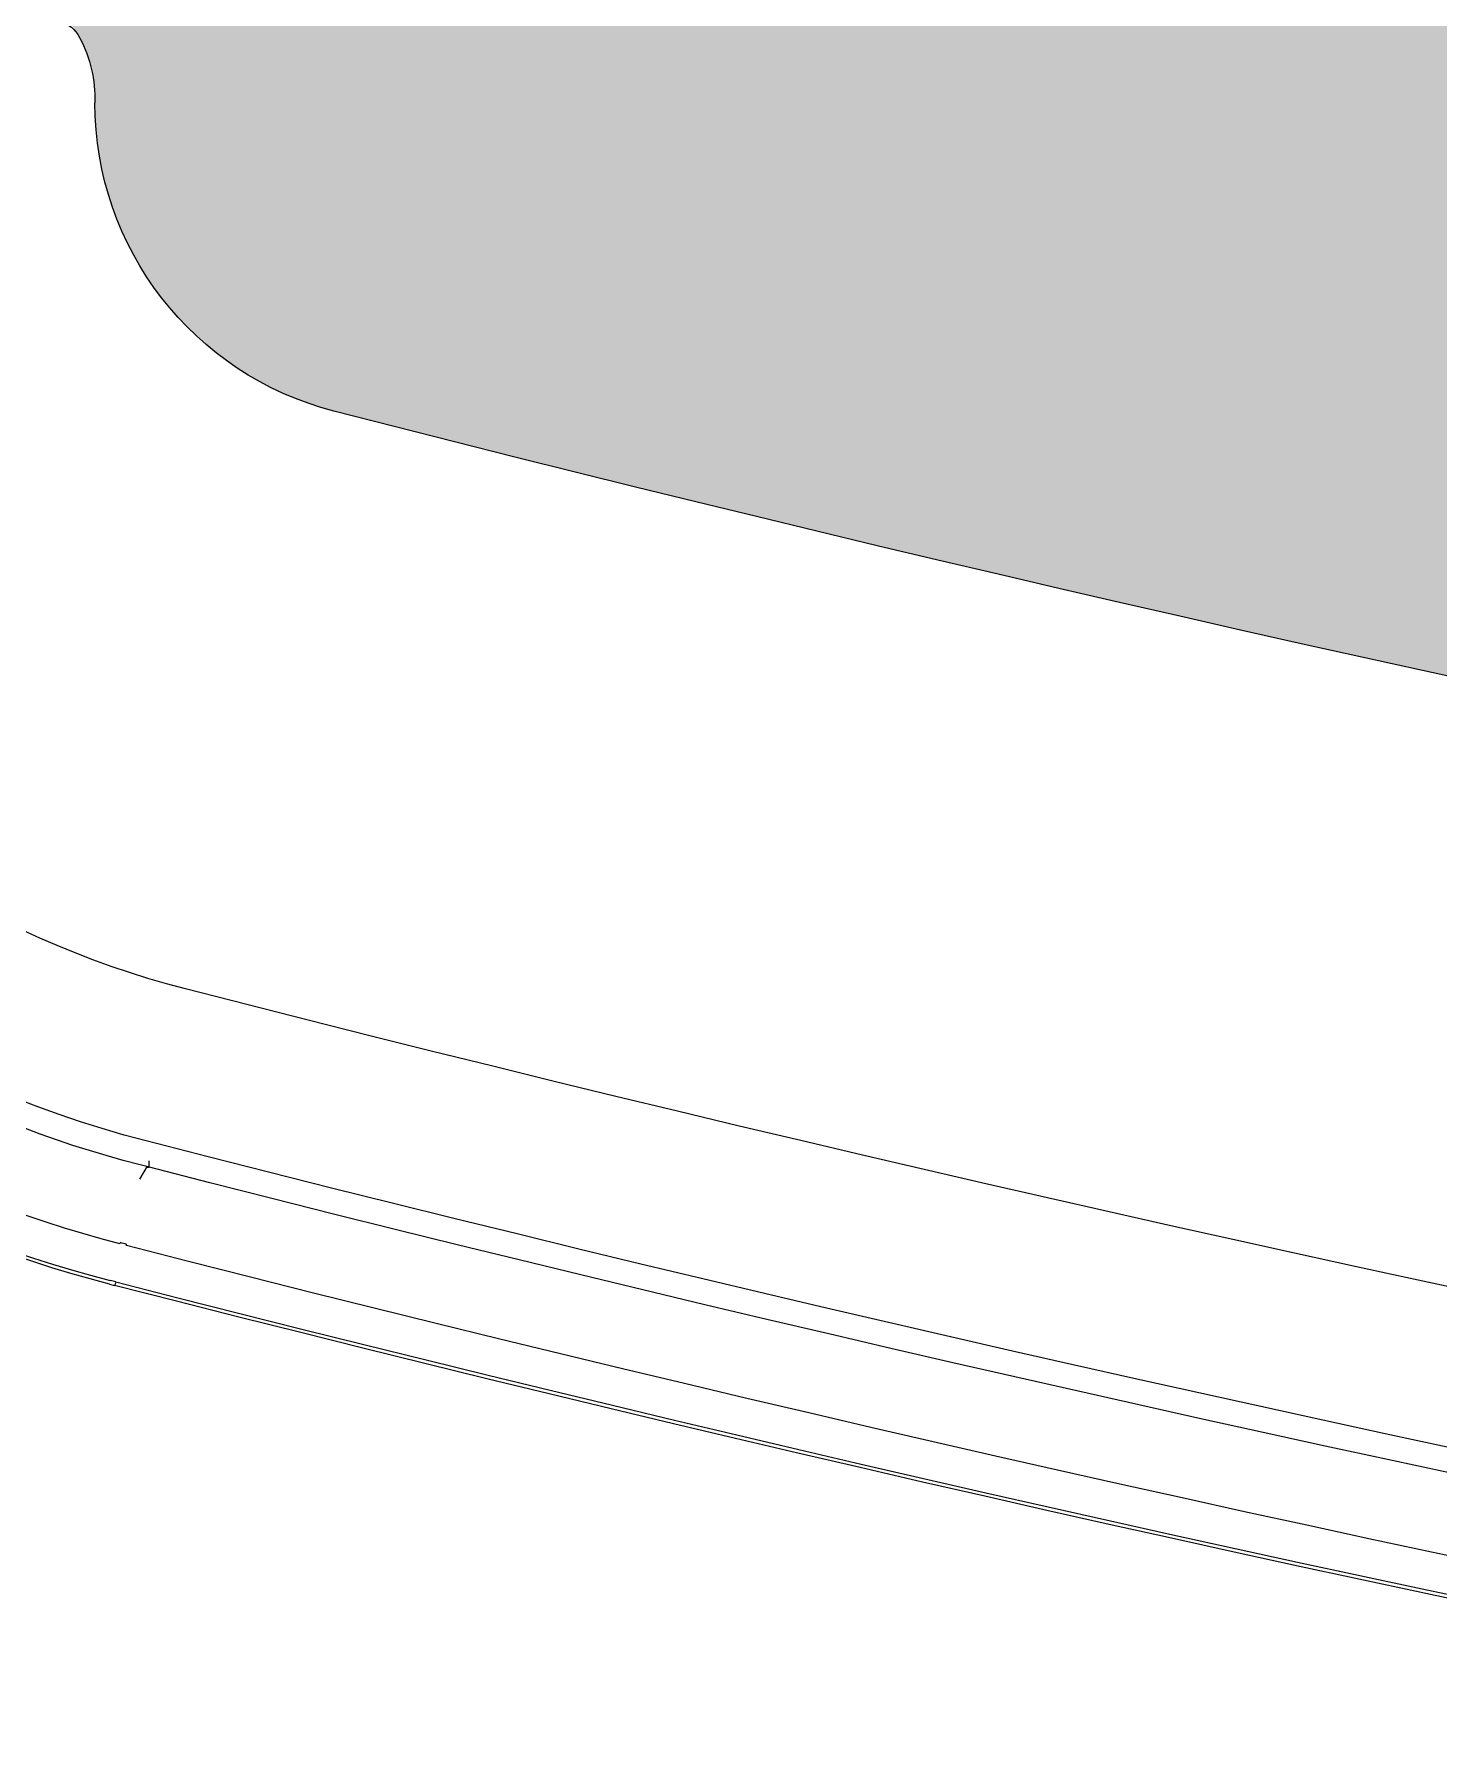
# Model space of a CAD drawing. Header units: millimetres. Extents: x 2698011 to 2856548, y 1019778 to 1210064.
# Drawn here: x 2782732.8 to 2782820.2, y 1121575.5 to 1121682.5 of the extents above; entities that cross this region are included whole.
import ezdxf

# ---------------------------------------------------------------- set-up
doc = ezdxf.new("R2010")
doc.units = ezdxf.units.MM
doc.layers.add('Bloques borde', color=9, linetype='Continuous')
doc.layers.add('Y_ CAJAS', color=9, linetype='Continuous')

# ---------------------------------------------------------------- blocks, each defined once
blk = doc.blocks.new('CO ALURA_  2500 tras 1120 CE ESQ - Inc')
h = blk.add_hatch(color=256)
h.dxf.hatch_style = 1
h.paths.add_polyline_path([(0.01797303918043, 2.304188890343127, 0.3448924110051088), (0.0030934055454502, 2.284815971434388, -0.1623301466132281), (0.0015370857583867, 2.27999999999997), (1.010450415439924, 2.27999999999997, -0.1599478930943387), (1.008893750599137, 2.284741669750812), (1.008893750599159, 2.284999999998583, 0.3422830856744202), (0.9940144620178915, 2.304188890343148, 0.1264993286384897)])
at = {"layer": 'Bloques borde', "linetype": 'Continuous'}
for p, q in [((0.0040068228456391, 2.3585082609262), (0.004327592597149999, 2.358590686134518)), ((0.0040068228456391, 2.3585082609262), (0.004327592597149999, 2.358590686134518)), ((0.0044029749715548, 2.358378739359153), (0.0040626005933575, 2.358291322273925)), ((0.0044029749715548, 2.358378739359153), (0.0040626005933575, 2.358291322273925)), ((0.0046534653079391, 2.355993248219634), (0.004650835217915999, 2.356003477535267)), ((0.0046534653079391, 2.355993248219634), (0.004650835217915999, 2.356003477535267)), ((0.0063418606216885, 2.351180554190348), (0.0058651203220279, 2.351970869051895)), ((0.0063418606216885, 2.351180554190348), (0.0058651203220279, 2.351970869051895)), ((0.0064141759998506, 2.351215737509603), (0.0059146954686184, 2.351087915107683)), ((0.0064141759998506, 2.351215737509603), (0.0059146954686184, 2.351087915107683)), ((0.0030937505991346, 2.284741669750786), (0.0030937505991346, 2.284999999999981)), ((0.0030937505991346, 2.284741669750786), (0.0030937505991346, 2.284999999999981))]:
    blk.add_line(p, q, dxfattribs=at)
at = {"layer": 'Bloques borde'}
for points in [[(0.0050699369485301, 2.356130919465825, 0), (0.0050699369485301, 2.356130919465825, 0), (0.0050699369485301, 2.356130919465825, 0), (0.0050699369485301, 2.356130919465825, 0), (0.0050699369485301, 2.356130919465825, 0), (0.0050699369485301, 2.356130919465825, 0), (0.0050699369485301, 2.356130919465825, 0), (0.0050699369485301, 2.356130919465825, 0), (0.0050699369485301, 2.356130919465825, 0), (0.0050699369485301, 2.356130919465825, 0), (0.0050699369485301, 2.356130919465825, 0), (0.0050699369485301, 2.356130919465825, 0), (0.0050699369485301, 2.356130919465825, 0), (0.0050699369485301, 2.356130919465825, 0), (0.0050699369485301, 2.356130919465825, 0), (0.0050699369485301, 2.356130919465825, 0), (0.0050699369485301, 2.356130919465825, 0), (0.0050699369485301, 2.356130919465825, 0), (0.0050699369485301, 2.356130919465825, 0), (0.0050699369485301, 2.356130919465825, 0), (0.0050699369485301, 2.356130919465825, 0), (0.0050699369485301, 2.356130919465825, 0), (0.0050699369485301, 2.356130919465825, 0), (0.0050699369485301, 2.356130919465825, 0), (0.0050699369485301, 2.356130919465825, 0), (0.0050699369485301, 2.356130919465825, 0), (0.0050699369485301, 2.356130919465825, 0), (0.0050699369485301, 2.356130919465825, 0), (0.0050699369485301, 2.356130919465825, 0), (0.0050699369485301, 2.356130919465825, 0), (0.0050699369485301, 2.356130919465825, 0), (0.0050699369485301, 2.356130919465825, 0), (0.0050699369485301, 2.356130919465825, 0), (0.0050699369485301, 2.356130919465825, 0), (0.0050699369485301, 2.356030919465823, 0), (0.0050699369485301, 2.356030919465823, 0), (0.0050699369485301, 2.356030919465823, 0), (0.0050699369485301, 2.356030919465823, 0), (0.0050699369485301, 2.356030919465823, 0), (0.0050699369485301, 2.356030919465823, 0), (0.0050699369485301, 2.356030919465823, 0), (0.0050699369485301, 2.356030919465823, 0), (0.0050699369485301, 2.356030919465823, 0), (0.0050699369485301, 2.356030919465823, 0), (0.0050699369485301, 2.356030919465823, 0), (0.0050699369485301, 2.356030919465823, 0), (0.0050699369485301, 2.356030919465823, 0), (0.0050699369485301, 2.356030919465823, 0), (0.0050699369485301, 2.356030919465823, 0), (0.0050699369485301, 2.356030919465823, 0), (0.0050699369485301, 2.356030919465823, 0), (0.0050699369485301, 2.356030919465823, 0), (0.0050699369485301, 2.356030919465823, 0), (0.0050699369485301, 2.356030919465823, 0), (0.0050699369485301, 2.356030919465823, 0), (0.0050699369485301, 2.356030919465823, 0), (0.0050699369485301, 2.356030919465823, 0), (0.0050699369485301, 2.356030919465823, 0), (0.0050699369485301, 2.356030919465823, 0), (0.0050699369485301, 2.356030919465823, 0), (0.0050699369485301, 2.356030919465823, 0), (0.0050699369485301, 2.356030919465823, 0), (0.0050699369485301, 2.356030919465823, 0), (0.0050699369485301, 2.356030919465823, 0), (0.0050699369485301, 2.356030919465823, 0), (0.0050699369485301, 2.356030919465823, 0), (0.0050699369485301, 2.356030919465823, 0), (0.0050699369485301, 2.356030919465823, 0), (0.0050699369485301, 2.356030919465823, 0), (0.0050699369485301, 2.356030919465823, 0), (0.0050699369485301, 2.356030919465823, 0), (0.0050699369485301, 2.356030919465823, 0), (0.0050699369485301, 2.356030919465823, 0), (0.0050699369485301, 2.356030919465823, 0), (0.0050699369485301, 2.356030919465823, 0), (0.0050699369485301, 2.356030919465823, 0), (0.0050699369485301, 2.356030919465823, 0), (0.0050699369485301, 2.356030919465823, 0), (0.0050699369485301, 2.356030919465823, 0), (0.0050699369485301, 2.356030919465823, 0), (0.0050699369485301, 2.356030919465823, 0), (0.0050699369485301, 2.356030919465823, 0), (0.0050699369485301, 2.356030919465823, 0), (0.0050699369485301, 2.356030919465823, 0), (0.0050699369485301, 2.356030919465823, 0), (0.0050699369485301, 2.356030919465823, 0), (0.0050699369485301, 2.356030919465823, 0), (0.0050699369485301, 2.356030919465823, 0), (0.0050699369485301, 2.356030919465823, 0), (0.0050699369485301, 2.356030919465823, 0), (0.0050699369485301, 2.356030919465823, 0), (0.0050699369485301, 2.356030919465823, 0), (0.0050699369485301, 2.356030919465823, 0), (0.0050699369485301, 2.356030919465823, 0), (0.0050699369485301, 2.356030919465823, 0), (0.0050699369485301, 2.356030919465823, 0), (0.0050699369485301, 2.356030919465823, 0), (0.0050699369485301, 2.356030919465823, 0), (0.0050699369485301, 2.356030919465823, 0), (0.0050699369485301, 2.356030919465823, 0), (0.0050699369485301, 2.356030919465823, 0), (0.0050699369485301, 2.356030919465823, 0), (0.0050699369485301, 2.356030919465823, 0), (0.0050699369485301, 2.356030919465823, 0), (0.0050699369485301, 2.356030919465823, 0), (0.0050699369485301, 2.356030919465823, 0), (0.0050699369485301, 2.356030919465823, 0), (0.0050699369485301, 2.356030919465823, 0), (0.0050699369485301, 2.356030919465823, 0), (0.0050699369485301, 2.356030919465823, 0), (0.0050699369485301, 2.356030919465823, 0), (0.0050699369485301, 2.356030919465823, 0), (0.0050699369485301, 2.356030919465823, 0), (0.0050699369485301, 2.356030919465823, 0), (0.0050699369485301, 2.356030919465823, 0), (0.0050699369485301, 2.356030919465823, 0), (0.0050699369485301, 2.356030919465823, 0), (0.0050699369485301, 2.356030919465823, 0), (0.0050699369485301, 2.356030919465823, 0), (0.0050699369485301, 2.356030919465823, 0), (0.0050699369485301, 2.356030919465823, 0), (0.0050699369485301, 2.356030919465823, 0), (0.0050699369485301, 2.356030919465823, 0), (0.0050699369485301, 2.356030919465823, 0), (0.0050699369485301, 2.356030919465823, 0), (0.0050699369485301, 2.356030919465823, 0), (0.0050699369485301, 2.356030919465823, 0), (0.0050699369485301, 2.356030919465823, 0)], [(0.0050699369485301, 2.356130919465825, 0), (0.0050699369485301, 2.356130919465825, 0), (0.0050699369485301, 2.356130919465825, 0), (0.0050699369485301, 2.356130919465825, 0), (0.0050699369485301, 2.356130919465825, 0), (0.0050699369485301, 2.356130919465825, 0), (0.0050699369485301, 2.356130919465825, 0), (0.0050699369485301, 2.356130919465825, 0), (0.0050699369485301, 2.356130919465825, 0), (0.0050699369485301, 2.356130919465825, 0), (0.0050699369485301, 2.356130919465825, 0), (0.0050699369485301, 2.356130919465825, 0), (0.0050699369485301, 2.356130919465825, 0), (0.0050699369485301, 2.356130919465825, 0), (0.0050699369485301, 2.356130919465825, 0), (0.0050699369485301, 2.356130919465825, 0), (0.0050699369485301, 2.356130919465825, 0), (0.0050699369485301, 2.356130919465825, 0), (0.0050699369485301, 2.356130919465825, 0), (0.0050699369485301, 2.356130919465825, 0), (0.0050699369485301, 2.356130919465825, 0), (0.0050699369485301, 2.356130919465825, 0), (0.0050699369485301, 2.356130919465825, 0), (0.0050699369485301, 2.356130919465825, 0), (0.0050699369485301, 2.356130919465825, 0), (0.0050699369485301, 2.356130919465825, 0), (0.0050699369485301, 2.356130919465825, 0), (0.0050699369485301, 2.356130919465825, 0), (0.0050699369485301, 2.356130919465825, 0), (0.0050699369485301, 2.356130919465825, 0), (0.0050699369485301, 2.356130919465825, 0), (0.0050699369485301, 2.356130919465825, 0), (0.0050699369485301, 2.356130919465825, 0), (0.0050699369485301, 2.356130919465825, 0), (0.0050699369485301, 2.356030919465823, 0), (0.0050699369485301, 2.356030919465823, 0), (0.0050699369485301, 2.356030919465823, 0), (0.0050699369485301, 2.356030919465823, 0), (0.0050699369485301, 2.356030919465823, 0), (0.0050699369485301, 2.356030919465823, 0), (0.0050699369485301, 2.356030919465823, 0), (0.0050699369485301, 2.356030919465823, 0), (0.0050699369485301, 2.356030919465823, 0), (0.0050699369485301, 2.356030919465823, 0), (0.0050699369485301, 2.356030919465823, 0), (0.0050699369485301, 2.356030919465823, 0), (0.0050699369485301, 2.356030919465823, 0), (0.0050699369485301, 2.356030919465823, 0), (0.0050699369485301, 2.356030919465823, 0), (0.0050699369485301, 2.356030919465823, 0), (0.0050699369485301, 2.356030919465823, 0), (0.0050699369485301, 2.356030919465823, 0), (0.0050699369485301, 2.356030919465823, 0), (0.0050699369485301, 2.356030919465823, 0), (0.0050699369485301, 2.356030919465823, 0), (0.0050699369485301, 2.356030919465823, 0), (0.0050699369485301, 2.356030919465823, 0), (0.0050699369485301, 2.356030919465823, 0), (0.0050699369485301, 2.356030919465823, 0), (0.0050699369485301, 2.356030919465823, 0), (0.0050699369485301, 2.356030919465823, 0), (0.0050699369485301, 2.356030919465823, 0), (0.0050699369485301, 2.356030919465823, 0), (0.0050699369485301, 2.356030919465823, 0), (0.0050699369485301, 2.356030919465823, 0), (0.0050699369485301, 2.356030919465823, 0), (0.0050699369485301, 2.356030919465823, 0), (0.0050699369485301, 2.356030919465823, 0), (0.0050699369485301, 2.356030919465823, 0), (0.0050699369485301, 2.356030919465823, 0), (0.0050699369485301, 2.356030919465823, 0), (0.0050699369485301, 2.356030919465823, 0), (0.0050699369485301, 2.356030919465823, 0), (0.0050699369485301, 2.356030919465823, 0), (0.0050699369485301, 2.356030919465823, 0), (0.0050699369485301, 2.356030919465823, 0), (0.0050699369485301, 2.356030919465823, 0), (0.0050699369485301, 2.356030919465823, 0), (0.0050699369485301, 2.356030919465823, 0), (0.0050699369485301, 2.356030919465823, 0), (0.0050699369485301, 2.356030919465823, 0), (0.0050699369485301, 2.356030919465823, 0), (0.0050699369485301, 2.356030919465823, 0), (0.0050699369485301, 2.356030919465823, 0), (0.0050699369485301, 2.356030919465823, 0), (0.0050699369485301, 2.356030919465823, 0), (0.0050699369485301, 2.356030919465823, 0), (0.0050699369485301, 2.356030919465823, 0), (0.0050699369485301, 2.356030919465823, 0), (0.0050699369485301, 2.356030919465823, 0), (0.0050699369485301, 2.356030919465823, 0), (0.0050699369485301, 2.356030919465823, 0), (0.0050699369485301, 2.356030919465823, 0), (0.0050699369485301, 2.356030919465823, 0), (0.0050699369485301, 2.356030919465823, 0), (0.0050699369485301, 2.356030919465823, 0), (0.0050699369485301, 2.356030919465823, 0), (0.0050699369485301, 2.356030919465823, 0), (0.0050699369485301, 2.356030919465823, 0), (0.0050699369485301, 2.356030919465823, 0), (0.0050699369485301, 2.356030919465823, 0), (0.0050699369485301, 2.356030919465823, 0), (0.0050699369485301, 2.356030919465823, 0), (0.0050699369485301, 2.356030919465823, 0), (0.0050699369485301, 2.356030919465823, 0), (0.0050699369485301, 2.356030919465823, 0), (0.0050699369485301, 2.356030919465823, 0), (0.0050699369485301, 2.356030919465823, 0), (0.0050699369485301, 2.356030919465823, 0), (0.0050699369485301, 2.356030919465823, 0), (0.0050699369485301, 2.356030919465823, 0), (0.0050699369485301, 2.356030919465823, 0), (0.0050699369485301, 2.356030919465823, 0), (0.0050699369485301, 2.356030919465823, 0), (0.0050699369485301, 2.356030919465823, 0), (0.0050699369485301, 2.356030919465823, 0), (0.0050699369485301, 2.356030919465823, 0), (0.0050699369485301, 2.356030919465823, 0), (0.0050699369485301, 2.356030919465823, 0), (0.0050699369485301, 2.356030919465823, 0), (0.0050699369485301, 2.356030919465823, 0), (0.0050699369485301, 2.356030919465823, 0), (0.0050699369485301, 2.356030919465823, 0), (0.0050699369485301, 2.356030919465823, 0), (0.0050699369485301, 2.356030919465823, 0), (0.0050699369485301, 2.356030919465823, 0), (0.0050699369485301, 2.356030919465823, 0), (0.0050699369485301, 2.356030919465823, 0)], [(0.0063699369485448, 2.351230919465832, 0), (0.0063699369485448, 2.351230919465832, 0), (0.0063699369485448, 2.351230919465832, 0), (0.0063699369485448, 2.351230919465832, 0), (0.0063699369485448, 2.351230919465832, 0), (0.0063699369485448, 2.351230919465832, 0), (0.0063699369485448, 2.351230919465832, 0), (0.0063699369485448, 2.351230919465832, 0), (0.0063699369485448, 2.351230919465832, 0), (0.0063699369485448, 2.351230919465832, 0), (0.0063699369485448, 2.351230919465832, 0), (0.0063699369485448, 2.351230919465832, 0), (0.0063699369485448, 2.351230919465832, 0), (0.0063699369485448, 2.351230919465832, 0), (0.0063699369485448, 2.351230919465832, 0), (0.0063699369485448, 2.351230919465832, 0), (0.0063699369485448, 2.351230919465832, 0), (0.0063699369485448, 2.351230919465832, 0), (0.0063699369485448, 2.351230919465832, 0), (0.0063699369485448, 2.351230919465832, 0), (0.0063699369485448, 2.351230919465832, 0), (0.0063699369485448, 2.351230919465832, 0), (0.0063699369485448, 2.351230919465832, 0), (0.0063699369485448, 2.351230919465832, 0), (0.0063699369485448, 2.351230919465832, 0), (0.0063699369485448, 2.351230919465832, 0), (0.0063699369485448, 2.351230919465832, 0), (0.0063699369485448, 2.351230919465832, 0), (0.0063699369485448, 2.351230919465832, 0), (0.0063699369485448, 2.351230919465832, 0), (0.0063699369485448, 2.351230919465832, 0), (0.0063699369485448, 2.351230919465832, 0), (0.0063699369485448, 2.351230919465832, 0), (0.0063699369485448, 2.351230919465832, 0), (0.0063699369485448, 2.351230919465832, 0), (0.0063699369485448, 2.351230919465832, 0), (0.0063699369485448, 2.351230919465832, 0), (0.0063699369485448, 2.351230919465832, 0), (0.0063699369485448, 2.351230919465832, 0), (0.0063699369485448, 2.351230919465832, 0), (0.0063699369485448, 2.351230919465832, 0), (0.0063699369485448, 2.351230919465832, 0), (0.0063699369485448, 2.351230919465832, 0), (0.0063699369485448, 2.351230919465832, 0), (0.0063699369485448, 2.351230919465832, 0), (0.0063699369485448, 2.351230919465832, 0), (0.0063699369485448, 2.351230919465832, 0), (0.0063699369485448, 2.351230919465832, 0), (0.0063699369485448, 2.351230919465832, 0), (0.0063699369485448, 2.351230919465832, 0), (0.0063699369485448, 2.351230919465832, 0), (0.0063699369485448, 2.351230919465832, 0), (0.0063699369485448, 2.351230919465832, 0), (0.0063699369485448, 2.351230919465832, 0), (0.0063699369485448, 2.351230919465832, 0), (0.0063699369485448, 2.351230919465832, 0), (0.0063699369485448, 2.351230919465832, 0), (0.0063699369485448, 2.351230919465832, 0), (0.0063699369485448, 2.351230919465832, 0), (0.0063699369485448, 2.351230919465832, 0), (0.0063699369485448, 2.351230919465832, 0), (0.0063699369485448, 2.351230919465832, 0), (0.0063699369485448, 2.351230919465832, 0), (0.0063699369485448, 2.351230919465832, 0), (0.0063699369485448, 2.351230919465832, 0), (0.0063699369485448, 2.351230919465832, 0), (0.0063699369485448, 2.351230919465832, 0), (0.0063699369485448, 2.351230919465832, 0), (0.0063699369485448, 2.351230919465832, 0), (0.0063699369485448, 2.351230919465832, 0), (0.0063699369485448, 2.351230919465832, 0), (0.0063699369485448, 2.351230919465832, 0), (0.0063699369485448, 2.351230919465832, 0), (0.0063699369485448, 2.351230919465832, 0), (0.0063699369485448, 2.351230919465832, 0), (0.0063699369485448, 2.351230919465832, 0), (0.0063699369485448, 2.351230919465832, 0), (0.0063699369485448, 2.351230919465832, 0), (0.0063699369485448, 2.351230919465832, 0), (0.0063699369485448, 2.351230919465832, 0), (0.0064699369485197, 2.351230919465832, 0), (0.0064699369485197, 2.351230919465832, 0), (0.0064699369485197, 2.351230919465832, 0), (0.0064699369485197, 2.351230919465832, 0), (0.0064699369485197, 2.35113091946583, 0), (0.0064699369485197, 2.35113091946583, 0), (0.0064699369485197, 2.35113091946583, 0), (0.0064699369485197, 2.35113091946583, 0), (0.0064699369485197, 2.35113091946583, 0), (0.0064699369485197, 2.35113091946583, 0), (0.0064699369485197, 2.35113091946583, 0), (0.0064699369485197, 2.35113091946583, 0), (0.0064699369485197, 2.35113091946583, 0), (0.0064699369485197, 2.35113091946583, 0), (0.0064699369485197, 2.35113091946583, 0), (0.0064699369485197, 2.35113091946583, 0), (0.0064699369485197, 2.35113091946583, 0), (0.0064699369485197, 2.35113091946583, 0), (0.0064699369485197, 2.35113091946583, 0), (0.0064699369485197, 2.35113091946583, 0), (0.0064699369485197, 2.35113091946583, 0), (0.0064699369485197, 2.35113091946583, 0), (0.0064699369485197, 2.35113091946583, 0), (0.0064699369485197, 2.35113091946583, 0), (0.0064699369485197, 2.35113091946583, 0), (0.0064699369485197, 2.35113091946583, 0), (0.0064699369485197, 2.35113091946583, 0), (0.0064699369485197, 2.35113091946583, 0), (0.0064699369485197, 2.35113091946583, 0), (0.0064699369485197, 2.35113091946583, 0), (0.0064699369485197, 2.35113091946583, 0), (0.0064699369485197, 2.35113091946583, 0), (0.0064699369485197, 2.35113091946583, 0), (0.0064699369485197, 2.35113091946583, 0), (0.0064699369485197, 2.35113091946583, 0), (0.0064699369485197, 2.35113091946583, 0), (0.0064699369485197, 2.35113091946583, 0), (0.0064699369485197, 2.35113091946583, 0), (0.0064699369485197, 2.35113091946583, 0), (0.0064699369485197, 2.35113091946583, 0), (0.0064699369485197, 2.35113091946583, 0), (0.0064699369485197, 2.35113091946583, 0), (0.0064699369485197, 2.35113091946583, 0), (0.0064699369485197, 2.35113091946583, 0), (0.0064699369485197, 2.35113091946583, 0), (0.0064699369485197, 2.35113091946583, 0), (0.0064699369485197, 2.35113091946583, 0), (0.0064699369485197, 2.35113091946583, 0), (0.0064699369485197, 2.35113091946583, 0), (0.0064699369485197, 2.35113091946583, 0), (0.0064699369485197, 2.35113091946583, 0), (0.0064699369485197, 2.35113091946583, 0), (0.0064699369485197, 2.35113091946583, 0), (0.0064699369485197, 2.35113091946583, 0), (0.0064699369485197, 2.35113091946583, 0), (0.0064699369485197, 2.35113091946583, 0), (0.0064699369485197, 2.35113091946583, 0), (0.0064699369485197, 2.35113091946583, 0), (0.0064699369485197, 2.35113091946583, 0), (0.0064699369485197, 2.35113091946583, 0), (0.0064699369485197, 2.35113091946583, 0), (0.0064699369485197, 2.35113091946583, 0), (0.0064699369485197, 2.35113091946583, 0), (0.0064699369485197, 2.35113091946583, 0), (0.0064699369485197, 2.35113091946583, 0), (0.0064699369485197, 2.35113091946583, 0), (0.0064699369485197, 2.35113091946583, 0), (0.0064699369485197, 2.35113091946583, 0), (0.0064699369485197, 2.35113091946583, 0), (0.0064699369485197, 2.35113091946583, 0), (0.0064699369485197, 2.35113091946583, 0), (0.0064699369485197, 2.35113091946583, 0), (0.0064699369485197, 2.35113091946583, 0), (0.0064699369485197, 2.35113091946583, 0), (0.0064699369485197, 2.35113091946583, 0), (0.0064699369485197, 2.35113091946583, 0), (0.0064699369485197, 2.35113091946583, 0), (0.0064699369485197, 2.351030919465826, 0), (0.0064699369485197, 2.351030919465826, 0), (0.0064699369485197, 2.351030919465826, 0), (0.0064699369485197, 2.351030919465826, 0), (0.0064699369485197, 2.351030919465826, 0), (0.0064699369485197, 2.351030919465826, 0), (0.0064699369485197, 2.351030919465826, 0), (0.0064699369485197, 2.351030919465826, 0), (0.0064699369485197, 2.351030919465826, 0), (0.0064699369485197, 2.351030919465826, 0), (0.0064699369485197, 2.351030919465826, 0), (0.0064699369485197, 2.351030919465826, 0), (0.0064699369485197, 2.351030919465826, 0), (0.0064699369485197, 2.351030919465826, 0), (0.0064699369485197, 2.351030919465826, 0), (0.0064699369485197, 2.351030919465826, 0), (0.0064699369485197, 2.351030919465826, 0), (0.0064699369485197, 2.351030919465826, 0), (0.0064699369485197, 2.351030919465826, 0), (0.0064699369485197, 2.351030919465826, 0), (0.0064699369485197, 2.351030919465826, 0), (0.0064699369485197, 2.351030919465826, 0), (0.0064699369485197, 2.351030919465826, 0), (0.0064699369485197, 2.351030919465826, 0), (0.0064699369485197, 2.351030919465826, 0), (0.0064699369485197, 2.351030919465826, 0), (0.0064699369485197, 2.351030919465826, 0), (0.0064699369485197, 2.351030919465826, 0), (0.0064699369485197, 2.351030919465826, 0), (0.0064699369485197, 2.351030919465826, 0), (0.0064699369485197, 2.351030919465826, 0), (0.0064699369485197, 2.351030919465826, 0), (0.0064699369485197, 2.351030919465826, 0), (0.0064699369485197, 2.351030919465826, 0), (0.0064699369485197, 2.351030919465826, 0), (0.0064699369485197, 2.351030919465826, 0), (0.0064699369485197, 2.351030919465826, 0), (0.0064699369485197, 2.351030919465826, 0), (0.0064699369485197, 2.351030919465826, 0), (0.0064699369485197, 2.351030919465826, 0), (0.0064699369485197, 2.351030919465826, 0), (0.0064699369485197, 2.351030919465826, 0), (0.0064699369485197, 2.351030919465826, 0), (0.0064699369485197, 2.351030919465826, 0), (0.0064699369485197, 2.351030919465826, 0), (0.0064699369485197, 2.351030919465826, 0), (0.0064699369485197, 2.351030919465826, 0), (0.0064699369485197, 2.351030919465826, 0), (0.0064699369485197, 2.351030919465826, 0), (0.0064699369485197, 2.350930919465824, 0), (0.0064699369485197, 2.350930919465824, 0), (0.0064699369485197, 2.350930919465824, 0), (0.0064699369485197, 2.350930919465824, 0), (0.0064699369485197, 2.350930919465824, 0), (0.0064699369485197, 2.350930919465824, 0), (0.0064699369485197, 2.350930919465824, 0), (0.0064699369485197, 2.350930919465824, 0), (0.0064699369485197, 2.350930919465824, 0), (0.0064699369485197, 2.350930919465824, 0), (0.0064699369485197, 2.350930919465824, 0), (0.0064699369485197, 2.350930919465824, 0), (0.0064699369485197, 2.350930919465824, 0), (0.0064699369485197, 2.350930919465824, 0), (0.0064699369485197, 2.350930919465824, 0), (0.0064699369485197, 2.350930919465824, 0), (0.0064699369485197, 2.350930919465824, 0), (0.0064699369485197, 2.350930919465824, 0), (0.0064699369485197, 2.350930919465824, 0), (0.0064699369485197, 2.350930919465824, 0), (0.0064699369485197, 2.350930919465824, 0), (0.0064699369485197, 2.350930919465824, 0), (0.0064699369485197, 2.350930919465824, 0), (0.0064699369485197, 2.350930919465824, 0), (0.0064699369485197, 2.350930919465824, 0), (0.0064699369485197, 2.350930919465824, 0), (0.0064699369485197, 2.350930919465824, 0), (0.0064699369485197, 2.350930919465824, 0), (0.0064699369485197, 2.350930919465824, 0), (0.0064699369485197, 2.350930919465824, 0), (0.0064699369485197, 2.350930919465824, 0), (0.0064699369485197, 2.350930919465824, 0), (0.0064699369485197, 2.350930919465824, 0), (0.0064699369485197, 2.350930919465824, 0), (0.0064699369485197, 2.350930919465824, 0), (0.0064699369485197, 2.350930919465824, 0), (0.0064699369485197, 2.350930919465824, 0), (0.0064699369485197, 2.350930919465824, 0), (0.0064699369485197, 2.350930919465824, 0), (0.0064699369485197, 2.350930919465824, 0), (0.0064699369485197, 2.350830919465835, 0), (0.0064699369485197, 2.350830919465835, 0), (0.0064699369485197, 2.350830919465835, 0), (0.0064699369485197, 2.350830919465835, 0), (0.0064699369485197, 2.350830919465835, 0), (0.0064699369485197, 2.350830919465835, 0), (0.0064699369485197, 2.350830919465835, 0), (0.0064699369485197, 2.350830919465835, 0), (0.0064699369485197, 2.350830919465835, 0), (0.0064699369485197, 2.350830919465835, 0)], [(0.0063699369485448, 2.351230919465832, 0), (0.0063699369485448, 2.351230919465832, 0), (0.0063699369485448, 2.351230919465832, 0), (0.0063699369485448, 2.351230919465832, 0), (0.0063699369485448, 2.351230919465832, 0), (0.0063699369485448, 2.351230919465832, 0), (0.0063699369485448, 2.351230919465832, 0), (0.0063699369485448, 2.351230919465832, 0), (0.0063699369485448, 2.351230919465832, 0), (0.0063699369485448, 2.351230919465832, 0), (0.0063699369485448, 2.351230919465832, 0), (0.0063699369485448, 2.351230919465832, 0), (0.0063699369485448, 2.351230919465832, 0), (0.0063699369485448, 2.351230919465832, 0), (0.0063699369485448, 2.351230919465832, 0), (0.0063699369485448, 2.351230919465832, 0), (0.0063699369485448, 2.351230919465832, 0), (0.0063699369485448, 2.351230919465832, 0), (0.0063699369485448, 2.351230919465832, 0), (0.0063699369485448, 2.351230919465832, 0), (0.0063699369485448, 2.351230919465832, 0), (0.0063699369485448, 2.351230919465832, 0), (0.0063699369485448, 2.351230919465832, 0), (0.0063699369485448, 2.351230919465832, 0), (0.0063699369485448, 2.351230919465832, 0), (0.0063699369485448, 2.351230919465832, 0), (0.0063699369485448, 2.351230919465832, 0), (0.0063699369485448, 2.351230919465832, 0), (0.0063699369485448, 2.351230919465832, 0), (0.0063699369485448, 2.351230919465832, 0), (0.0063699369485448, 2.351230919465832, 0), (0.0063699369485448, 2.351230919465832, 0), (0.0063699369485448, 2.351230919465832, 0), (0.0063699369485448, 2.351230919465832, 0), (0.0063699369485448, 2.351230919465832, 0), (0.0063699369485448, 2.351230919465832, 0), (0.0063699369485448, 2.351230919465832, 0), (0.0063699369485448, 2.351230919465832, 0), (0.0063699369485448, 2.351230919465832, 0), (0.0063699369485448, 2.351230919465832, 0), (0.0063699369485448, 2.351230919465832, 0), (0.0063699369485448, 2.351230919465832, 0), (0.0063699369485448, 2.351230919465832, 0), (0.0063699369485448, 2.351230919465832, 0), (0.0063699369485448, 2.351230919465832, 0), (0.0063699369485448, 2.351230919465832, 0), (0.0063699369485448, 2.351230919465832, 0), (0.0063699369485448, 2.351230919465832, 0), (0.0063699369485448, 2.351230919465832, 0), (0.0063699369485448, 2.351230919465832, 0), (0.0063699369485448, 2.351230919465832, 0), (0.0063699369485448, 2.351230919465832, 0), (0.0063699369485448, 2.351230919465832, 0), (0.0063699369485448, 2.351230919465832, 0), (0.0063699369485448, 2.351230919465832, 0), (0.0063699369485448, 2.351230919465832, 0), (0.0063699369485448, 2.351230919465832, 0), (0.0063699369485448, 2.351230919465832, 0), (0.0063699369485448, 2.351230919465832, 0), (0.0063699369485448, 2.351230919465832, 0), (0.0063699369485448, 2.351230919465832, 0), (0.0063699369485448, 2.351230919465832, 0), (0.0063699369485448, 2.351230919465832, 0), (0.0063699369485448, 2.351230919465832, 0), (0.0063699369485448, 2.351230919465832, 0), (0.0063699369485448, 2.351230919465832, 0), (0.0063699369485448, 2.351230919465832, 0), (0.0063699369485448, 2.351230919465832, 0), (0.0063699369485448, 2.351230919465832, 0), (0.0063699369485448, 2.351230919465832, 0), (0.0063699369485448, 2.351230919465832, 0), (0.0063699369485448, 2.351230919465832, 0), (0.0063699369485448, 2.351230919465832, 0), (0.0063699369485448, 2.351230919465832, 0), (0.0063699369485448, 2.351230919465832, 0), (0.0063699369485448, 2.351230919465832, 0), (0.0063699369485448, 2.351230919465832, 0), (0.0063699369485448, 2.351230919465832, 0), (0.0063699369485448, 2.351230919465832, 0), (0.0063699369485448, 2.351230919465832, 0), (0.0064699369485197, 2.351230919465832, 0), (0.0064699369485197, 2.351230919465832, 0), (0.0064699369485197, 2.351230919465832, 0), (0.0064699369485197, 2.351230919465832, 0), (0.0064699369485197, 2.35113091946583, 0), (0.0064699369485197, 2.35113091946583, 0), (0.0064699369485197, 2.35113091946583, 0), (0.0064699369485197, 2.35113091946583, 0), (0.0064699369485197, 2.35113091946583, 0), (0.0064699369485197, 2.35113091946583, 0), (0.0064699369485197, 2.35113091946583, 0), (0.0064699369485197, 2.35113091946583, 0), (0.0064699369485197, 2.35113091946583, 0), (0.0064699369485197, 2.35113091946583, 0), (0.0064699369485197, 2.35113091946583, 0), (0.0064699369485197, 2.35113091946583, 0), (0.0064699369485197, 2.35113091946583, 0), (0.0064699369485197, 2.35113091946583, 0), (0.0064699369485197, 2.35113091946583, 0), (0.0064699369485197, 2.35113091946583, 0), (0.0064699369485197, 2.35113091946583, 0), (0.0064699369485197, 2.35113091946583, 0), (0.0064699369485197, 2.35113091946583, 0), (0.0064699369485197, 2.35113091946583, 0), (0.0064699369485197, 2.35113091946583, 0), (0.0064699369485197, 2.35113091946583, 0), (0.0064699369485197, 2.35113091946583, 0), (0.0064699369485197, 2.35113091946583, 0), (0.0064699369485197, 2.35113091946583, 0), (0.0064699369485197, 2.35113091946583, 0), (0.0064699369485197, 2.35113091946583, 0), (0.0064699369485197, 2.35113091946583, 0), (0.0064699369485197, 2.35113091946583, 0), (0.0064699369485197, 2.35113091946583, 0), (0.0064699369485197, 2.35113091946583, 0), (0.0064699369485197, 2.35113091946583, 0), (0.0064699369485197, 2.35113091946583, 0), (0.0064699369485197, 2.35113091946583, 0), (0.0064699369485197, 2.35113091946583, 0), (0.0064699369485197, 2.35113091946583, 0), (0.0064699369485197, 2.35113091946583, 0), (0.0064699369485197, 2.35113091946583, 0), (0.0064699369485197, 2.35113091946583, 0), (0.0064699369485197, 2.35113091946583, 0), (0.0064699369485197, 2.35113091946583, 0), (0.0064699369485197, 2.35113091946583, 0), (0.0064699369485197, 2.35113091946583, 0), (0.0064699369485197, 2.35113091946583, 0), (0.0064699369485197, 2.35113091946583, 0), (0.0064699369485197, 2.35113091946583, 0), (0.0064699369485197, 2.35113091946583, 0), (0.0064699369485197, 2.35113091946583, 0), (0.0064699369485197, 2.35113091946583, 0), (0.0064699369485197, 2.35113091946583, 0), (0.0064699369485197, 2.35113091946583, 0), (0.0064699369485197, 2.35113091946583, 0), (0.0064699369485197, 2.35113091946583, 0), (0.0064699369485197, 2.35113091946583, 0), (0.0064699369485197, 2.35113091946583, 0), (0.0064699369485197, 2.35113091946583, 0), (0.0064699369485197, 2.35113091946583, 0), (0.0064699369485197, 2.35113091946583, 0), (0.0064699369485197, 2.35113091946583, 0), (0.0064699369485197, 2.35113091946583, 0), (0.0064699369485197, 2.35113091946583, 0), (0.0064699369485197, 2.35113091946583, 0), (0.0064699369485197, 2.35113091946583, 0), (0.0064699369485197, 2.35113091946583, 0), (0.0064699369485197, 2.35113091946583, 0), (0.0064699369485197, 2.35113091946583, 0), (0.0064699369485197, 2.35113091946583, 0), (0.0064699369485197, 2.35113091946583, 0), (0.0064699369485197, 2.35113091946583, 0), (0.0064699369485197, 2.35113091946583, 0), (0.0064699369485197, 2.35113091946583, 0), (0.0064699369485197, 2.35113091946583, 0), (0.0064699369485197, 2.35113091946583, 0), (0.0064699369485197, 2.351030919465826, 0), (0.0064699369485197, 2.351030919465826, 0), (0.0064699369485197, 2.351030919465826, 0), (0.0064699369485197, 2.351030919465826, 0), (0.0064699369485197, 2.351030919465826, 0), (0.0064699369485197, 2.351030919465826, 0), (0.0064699369485197, 2.351030919465826, 0), (0.0064699369485197, 2.351030919465826, 0), (0.0064699369485197, 2.351030919465826, 0), (0.0064699369485197, 2.351030919465826, 0), (0.0064699369485197, 2.351030919465826, 0), (0.0064699369485197, 2.351030919465826, 0), (0.0064699369485197, 2.351030919465826, 0), (0.0064699369485197, 2.351030919465826, 0), (0.0064699369485197, 2.351030919465826, 0), (0.0064699369485197, 2.351030919465826, 0), (0.0064699369485197, 2.351030919465826, 0), (0.0064699369485197, 2.351030919465826, 0), (0.0064699369485197, 2.351030919465826, 0), (0.0064699369485197, 2.351030919465826, 0), (0.0064699369485197, 2.351030919465826, 0), (0.0064699369485197, 2.351030919465826, 0), (0.0064699369485197, 2.351030919465826, 0), (0.0064699369485197, 2.351030919465826, 0), (0.0064699369485197, 2.351030919465826, 0), (0.0064699369485197, 2.351030919465826, 0), (0.0064699369485197, 2.351030919465826, 0), (0.0064699369485197, 2.351030919465826, 0), (0.0064699369485197, 2.351030919465826, 0), (0.0064699369485197, 2.351030919465826, 0), (0.0064699369485197, 2.351030919465826, 0), (0.0064699369485197, 2.351030919465826, 0), (0.0064699369485197, 2.351030919465826, 0), (0.0064699369485197, 2.351030919465826, 0), (0.0064699369485197, 2.351030919465826, 0), (0.0064699369485197, 2.351030919465826, 0), (0.0064699369485197, 2.351030919465826, 0), (0.0064699369485197, 2.351030919465826, 0), (0.0064699369485197, 2.351030919465826, 0), (0.0064699369485197, 2.351030919465826, 0), (0.0064699369485197, 2.351030919465826, 0), (0.0064699369485197, 2.351030919465826, 0), (0.0064699369485197, 2.351030919465826, 0), (0.0064699369485197, 2.351030919465826, 0), (0.0064699369485197, 2.351030919465826, 0), (0.0064699369485197, 2.351030919465826, 0), (0.0064699369485197, 2.351030919465826, 0), (0.0064699369485197, 2.351030919465826, 0), (0.0064699369485197, 2.351030919465826, 0), (0.0064699369485197, 2.350930919465824, 0), (0.0064699369485197, 2.350930919465824, 0), (0.0064699369485197, 2.350930919465824, 0), (0.0064699369485197, 2.350930919465824, 0), (0.0064699369485197, 2.350930919465824, 0), (0.0064699369485197, 2.350930919465824, 0), (0.0064699369485197, 2.350930919465824, 0), (0.0064699369485197, 2.350930919465824, 0), (0.0064699369485197, 2.350930919465824, 0), (0.0064699369485197, 2.350930919465824, 0), (0.0064699369485197, 2.350930919465824, 0), (0.0064699369485197, 2.350930919465824, 0), (0.0064699369485197, 2.350930919465824, 0), (0.0064699369485197, 2.350930919465824, 0), (0.0064699369485197, 2.350930919465824, 0), (0.0064699369485197, 2.350930919465824, 0), (0.0064699369485197, 2.350930919465824, 0), (0.0064699369485197, 2.350930919465824, 0), (0.0064699369485197, 2.350930919465824, 0), (0.0064699369485197, 2.350930919465824, 0), (0.0064699369485197, 2.350930919465824, 0), (0.0064699369485197, 2.350930919465824, 0), (0.0064699369485197, 2.350930919465824, 0), (0.0064699369485197, 2.350930919465824, 0), (0.0064699369485197, 2.350930919465824, 0), (0.0064699369485197, 2.350930919465824, 0), (0.0064699369485197, 2.350930919465824, 0), (0.0064699369485197, 2.350930919465824, 0), (0.0064699369485197, 2.350930919465824, 0), (0.0064699369485197, 2.350930919465824, 0), (0.0064699369485197, 2.350930919465824, 0), (0.0064699369485197, 2.350930919465824, 0), (0.0064699369485197, 2.350930919465824, 0), (0.0064699369485197, 2.350930919465824, 0), (0.0064699369485197, 2.350930919465824, 0), (0.0064699369485197, 2.350930919465824, 0), (0.0064699369485197, 2.350930919465824, 0), (0.0064699369485197, 2.350930919465824, 0), (0.0064699369485197, 2.350930919465824, 0), (0.0064699369485197, 2.350930919465824, 0), (0.0064699369485197, 2.350830919465835, 0), (0.0064699369485197, 2.350830919465835, 0), (0.0064699369485197, 2.350830919465835, 0), (0.0064699369485197, 2.350830919465835, 0), (0.0064699369485197, 2.350830919465835, 0), (0.0064699369485197, 2.350830919465835, 0), (0.0064699369485197, 2.350830919465835, 0), (0.0064699369485197, 2.350830919465835, 0), (0.0064699369485197, 2.350830919465835, 0), (0.0064699369485197, 2.350830919465835, 0)]]:
    blk.add_polyline3d(points, dxfattribs=at)
at = {"layer": 'Bloques borde', "linetype": 'Continuous'}
for centre, radius, start, end in [((0.5059937505991741, 0.4061101809530925), 2.015900806679609, 75.58083146666723, 104.4097169293145), ((0.5059937505991741, 0.4061101809530925), 2.015900806679609, 75.58083146666723, 104.4097169293145), ((0.5059937505991741, 0.4061101809530925), 2.015687251489497, 75.58083146666723, 104.4091302325179), ((0.5059937505991741, 0.4061101809530925), 2.015687251489497, 75.58083146666723, 104.4091302325179), ((0.5059937505991741, 0.4061101809530925), 2.013312486777941, 75.58083146666723, 104.4069515637083), ((0.5059937505991741, 0.4061101809530925), 2.013312486777941, 75.58083146666723, 104.4069515637083), ((0.5059937505991741, 0.4061101809530925), 2.008243244005244, 75.58083146666723, 104.404442171076), ((0.5059937505991741, 0.4061101809530925), 2.008243244005244, 75.58083146666723, 104.404442171076), ((0.5059937505991741, 0.4061101809530925), 2.006705217318965, 75.58083146666723, 104.4191685333327), ((0.5059937505991741, 0.4061101809530925), 2.006705217318965, 75.58083146666723, 104.4191685333327), ((0.5059937505991741, 0.4061101809530925), 1.996932195073156, 75.58083146666723, 104.4191685333327), ((0.5059937505991741, 0.4061101809530925), 1.996932195073156, 75.58083146666723, 104.4191685333327), ((0.5059937505991741, 0.4061101809530925), 1.9598130017462, 75.58083146666723, 104.4191685333327), ((0.5059937505991741, 0.4061101809530925), 1.9598130017462, 75.58083146666723, 104.4191685333327), ((0.0229067523453637, 2.284999999999981), 0.0758990893192415, 104.4191685333327, 163.4907331950424), ((0.0229067523453637, 2.284999999999981), 0.0758990893192415, 104.4191685333327, 163.4907331950424), ((0.0229067523453637, 2.284999999999981), 0.0756873123843933, 104.4191685333327, 163.4867845627448), ((0.0229067523453637, 2.284999999999981), 0.0756873123843933, 104.4191685333327, 163.4867845627448), ((-0.082338140025712, 2.335331967692082), 0.0897326950837247, 14.90858085005316, 15.02263843660261), ((-0.082338140025712, 2.335331967692082), 0.0897326950837247, 14.90858085005316, 15.02263843660261), ((0.0229067523453637, 2.284999999999981), 0.0733128387955849, 104.4191685333327, 163.0839738817385), ((0.0229067523453637, 2.284999999999981), 0.0733128387955849, 104.4191685333327, 163.0839738817385), ((0.0084575841835033, 2.34219965047049), 0.0142450476150484, 103.704149075302, 105.4224248546936), ((0.0084575841835033, 2.34219965047049), 0.0142450476150484, 103.704149075302, 105.4224248546936), ((0.0229067523453637, 2.284999999999981), 0.0682442703377129, 104.4191685333327, 161.9297361158069), ((0.0229067523453637, 2.284999999999981), 0.0682442703377129, 104.4191685333327, 161.9297361158069), ((0.0229067523453637, 2.284999999999981), 0.0667052173189666, 104.4191685333327, 180), ((0.0229067523453637, 2.284999999999981), 0.0667052173189666, 104.4191685333327, 180), ((0.0229067523453637, 2.284999999999981), 0.0569321950731603, 104.4191685333327, 180), ((0.0229067523453637, 2.284999999999981), 0.0569321950731603, 104.4191685333327, 180), ((0.0229067523453637, 2.284999999999981), 0.019813001746204, 104.4191685333327, 180), ((0.0229067523453637, 2.284999999999981), 0.019813001746204, 104.4191685333327, 180), ((-0.0049062494008467, 2.284741669750786), 0.008, 330.0847522793688, 0), ((-0.0049062494008467, 2.284741669750786), 0.008, 330.0847522793688, 0), ((0.0007277169841018, 2.281499999999978), 0.0014999999999997, 270, 330.0847522793688), ((0.0007277169841018, 2.281499999999978), 0.0014999999999997, 270, 330.0847522793688)]:
    blk.add_arc(centre, radius, start, end, dxfattribs=at)

msp = doc.modelspace()

# ---------------------------------------------------------------- block references
at = {"layer": 'Y_ CAJAS', "xscale": -1000, "yscale": 1000, "zscale": 1000, "rotation": 179.9977225467084}
msp.add_blockref('CO ALURA_  2500 tras 1120 CE ESQ - Inc', (2782733.522825208, 1123963.273241265, -0.3880036102033024), dxfattribs=at)

doc.saveas('drawing.dxf')
